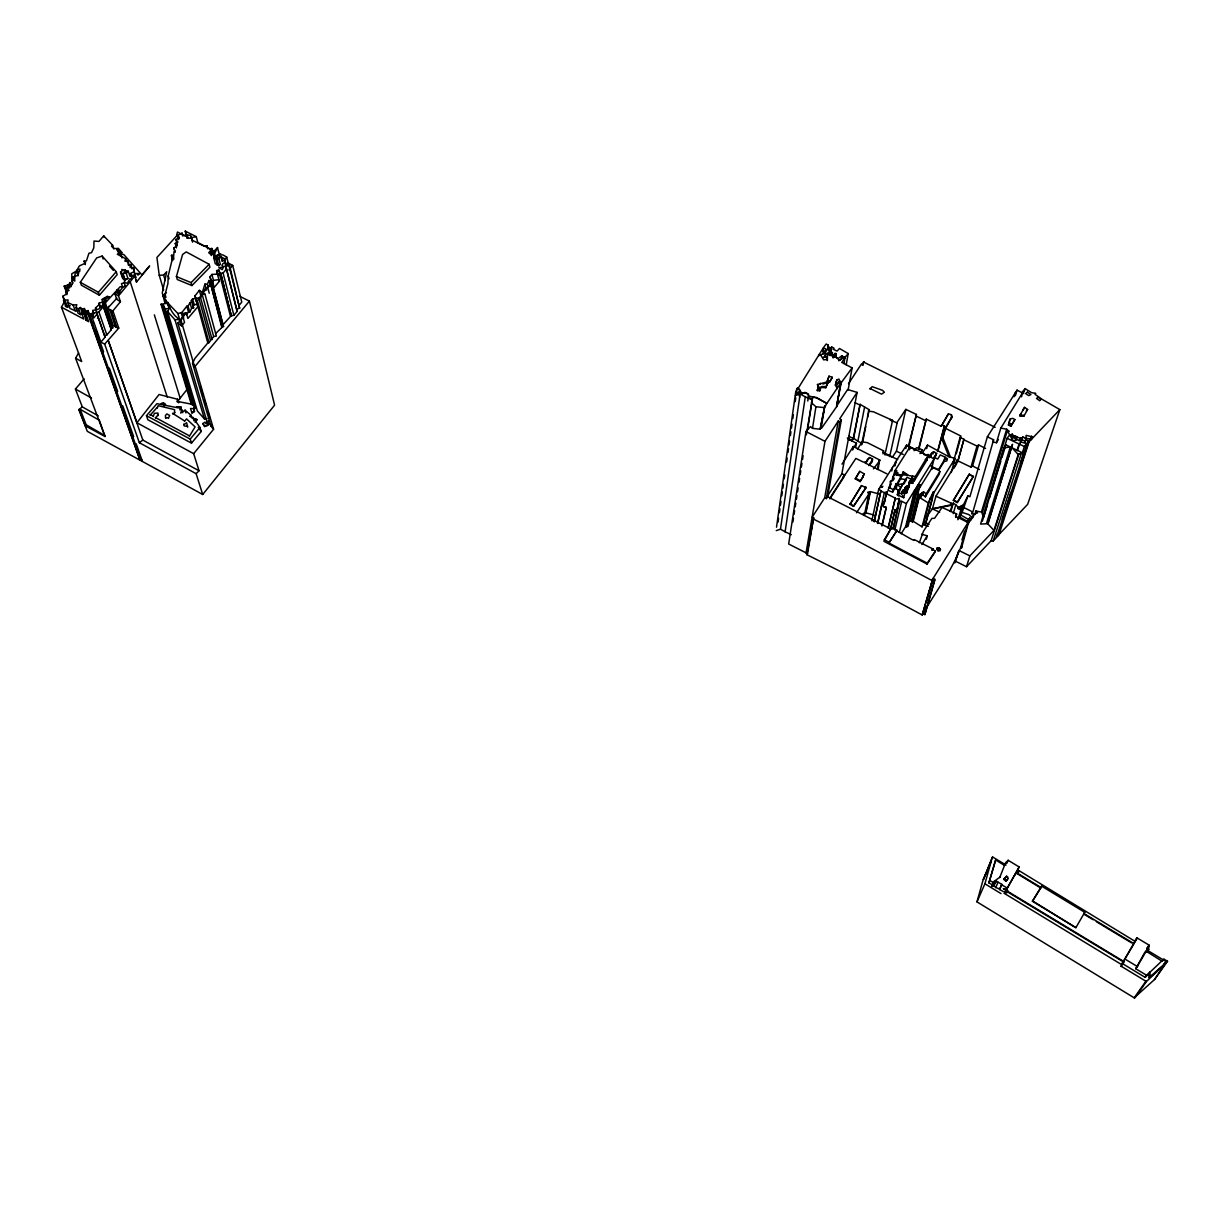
<?xml version="1.0" encoding="UTF-8"?>
<svg xmlns="http://www.w3.org/2000/svg" width="1229" height="1229" viewBox="0 0 1229 1229"><rect width="100%" height="100%" fill="white"/><g stroke="black" fill="none" stroke-linecap="round" stroke-linejoin="round"><path stroke-width="1.5" d="M908.938 484.841L909.583 481.307L908.861 487.514L906.357 488.451M158.126 415.617L157.957 413.036L154.362 413.328L153.226 416.523M908.861 487.514L908.922 485.148M1136.671 967.5L1147.548 948.88L1148.623 949.541L1147.087 951.83L1145.105 951.83L1135.734 968.729L1146.565 975.273L1150.037 972.016M239.809 296.358L249.41 301.105L274.589 405.171L202.708 494.504L196.133 473.687L139.353 442.717L104.665 344.12L118.767 328.112L112.93 310.86L120.427 301.704L116.709 299.262L114.789 293.47L116.402 292.456L119.013 293.547L119.981 291.288L117.308 289.829L104.88 303.317L104.957 304.792L103.128 305.238L111.056 328.327L112.745 327.943L103.912 301.643L99.15 303.133L99.257 304.562L95.463 307.957L96.384 311.705L95.493 312.658L88.657 314.117L88.811 315.3L86.998 311.813L85.569 313.072L88.642 321.691L86.153 320.339L84.156 312.366L87.105 312.965L84.816 311.137L88.073 310.599L90.838 321.046L140.029 460.184L87.29 431.333L78.871 409.626L82.297 406.876L98.259 415.863M86.153 320.339L84.156 312.366M172.628 260.548L171.538 255.263L172.982 256.277L168.204 275.88L167.927 283.546L165.085 294.453L165.946 297.357M86.276 317.005L84.355 308.51L82.251 309.063L80.315 307.496L78.595 308.848L76.029 307.496L76.812 304.731L73.141 305.007L67.856 302.595L68.025 299.891L64.876 300.199L67.656 307.327L65.552 306.374L62.94 296.174L66.95 293.762L65.751 291.749L69.07 290.474L64.169 286.142L67.457 285.189L68.517 288.108M1023.342 409.534L1024.571 407.352L1027.613 409.472L1026.338 411.039M1023.066 410.409L1023.373 409.149M776.252 530.621L780.476 529.177L800.14 394.017L805.087 392.374L808.559 394.079L808.39 395.876L816.425 397.889L826.871 403.404L841.358 382.004L839.422 381.313L837.041 384.508L835.828 383.325L836.918 379.792L838.992 379.085L839.745 381.835M164.01 406.323L165.408 404.295L163.549 402.851L161.107 403.619L163.764 403.527L165.623 404.956L164.071 405.355M807.776 401.023L808.452 395.492M917.157 491.83L931.966 468.019L934.224 467.696L938.449 469.632L939.862 471.567L939.14 474.348L925.406 496.823L922.887 494.78L923.624 491.877L926.159 493.889L925.406 496.823M157.373 408.074L158.142 405.678L174.549 409.641L174.518 412.099M982.386 521.127L1007.104 438.292L1009.746 434.774L1011.206 437.355L1014.924 436.049L1016.782 436.648L1016.583 438.738L1018.564 440.55L1020.946 438C1024.11 439.291 1012.926 436.572 1012.174 434.098L1010.238 435.849L1007.334 430.703L982.032 513.476L983.507 516.149M207.809 342.968L209.038 342.63L197.408 300.721L201.756 294.361L204.936 284.099L207.378 284.206L208.945 280.504L211.296 281.195L210.927 283.561L203.031 292.855L199.359 290.351L195.012 295.851L207.809 342.968L194.981 358.33L192.538 363.338L211.035 426.309L213.585 429.244L193.66 453.67L199.021 470.768L196.133 473.687M207.102 418.613L204.413 418.905L197.362 410.932L167.482 311.429C172.613 306.205 161.798 301.12 165.085 294.453M209.038 342.63L213.662 336.485L202.17 294.468L204.982 294.146L216.365 336.116L213.662 336.485M931.106 465.868L932.381 468.971L932.965 466.713L931.92 468.372L934.101 468.157L938.311 470.108L944.702 459.293L947.39 458.694L946.776 460.952L944.102 461.551L938.695 470.308M776.513 527.18L795.731 391.867L797.114 388.441L798.097 388.103L799.971 390.361L799.495 393.633M778.049 522.11L778.587 518.346M779.401 512.693L779.939 508.929M780.461 505.165L780.999 501.401M781.813 495.763L782.351 491.984M782.888 488.22L783.426 484.456M784.225 478.818L784.763 475.055M786.652 461.874L787.174 458.11M787.989 452.456L788.526 448.693M789.064 444.929L789.602 441.165M790.401 435.512L790.938 431.748M791.476 427.984L792.014 424.22M792.828 418.567L793.366 414.803M795.24 401.622L795.777 397.858M796.576 392.22L797.114 388.441M807.345 393.894L805.026 392.758L802.276 393.679L798.097 388.103M799.971 390.361L798.727 391.79L799.649 397.305M919.338 542.772L923.394 531.374L931.905 518.346L934.547 518.346L942.029 507.469L956.638 513.937L955.501 516.272L968.053 522.555L960.694 547.381L961.585 547.827L962.276 543.095M961.585 547.827L969.835 517.624L967.223 522.141M791.307 534.676L785.101 531.804L805.287 396.829L800.14 394.017M821.202 427.738L824.767 406.077L820.173 429.198L812.507 428.383L810.495 426.571L805.994 431.533L788.665 544.017L807.53 553.588L806.854 554.678L850.053 576.263L922.196 614.976L932.688 579.105L934.608 580.088L924.853 614.608L922.979 613.64M792.874 522.033L793.458 518.239M794.042 514.459L794.625 510.665M795.209 506.87L795.793 503.076M796.392 499.297L796.976 495.502M797.56 491.708L798.143 487.913M799.019 482.229L799.603 478.45M800.202 474.655L800.786 470.861M801.369 467.066L801.953 463.287M802.537 459.492L803.121 455.698M806.347 434.851L812.185 399.932L805.287 396.829M807.545 429.873L812.185 399.932M813.168 397.09L816.486 397.52L826.871 403.404M817.469 384.493L818.545 387.12L817.27 390.607L819.774 390.807L820.035 387.719L821.94 386.536L826.011 386.597L828.469 381.528L817.469 384.493L818.545 387.12M823.384 347.776L822.862 351.033L825.473 352.477L825.98 349.236L823.384 347.776L826.149 343.997L828.285 345.18L827.747 348.529M817.27 390.607L818.683 386.275M823.215 353.768L823.722 350.495L822.723 348.821L798.051 388.487M812.507 428.383L815.933 406.753L811.324 402.636M820.373 384.078L820.496 383.31M827.363 360.604L827.394 356.779L825.32 357.193L824.797 356.302L825.304 353.03L818.637 355.519L820.726 355.104L823.691 359.867L826.81 359.452L827.9 353.675L829.867 355.442L832.525 352.615L830.067 351.94L825.842 353.921L825.304 353.03M820.404 389.316L820.035 387.719M819.774 390.807L820.573 388.303M825.32 357.193L825.842 353.921M819.881 388.687L821.94 386.536M826.825 359.713L827.332 356.594M215.613 333.566L221.819 327.559L210.789 284.345L212.402 284.421L223.54 326.576L221.988 326.53L210.789 284.345M828.285 345.18L827.532 346.517L829.514 347.484L829.068 350.204L830.358 350.972L831.188 348.283L830.65 351.617M830.067 351.94L829.544 355.166L831.987 355.826M221.819 327.559L221.988 326.53M831.081 350.28L831.618 346.931L834.092 348.237L833.047 349.174L837.041 351.079L839.499 348.514L848.194 353.553L846.213 364.875M821.786 387.519L825.827 387.734L826.011 386.597M827.255 381.359L829.007 376.166L832.141 377.242L831.987 378.24L829.514 382.111L827.255 381.359L829.007 376.166M832.786 354.828L832.801 356.994L836.227 357.301L835.966 353.491L833.646 354.735L831.403 353.737M820.173 429.198L824.767 406.077M825.827 387.734L828.469 381.528M833.646 354.735L833.108 357.946L835.029 353.261M829.514 382.111L832.141 377.242M835.966 353.491L835.443 356.687L834.491 356.456M806.024 553.142L824.982 441.334L838.27 421.04L840.021 421.854L826.349 498.59L824.69 497.822L838.27 421.04M837.379 388.594L835.382 385.184L835.828 383.325M806.854 554.678L813.659 517.762L812.261 517.04L824.69 497.822M836.918 379.792L835.382 385.184M807.53 553.588L813.659 517.762M837.041 384.508L839.883 381.021M843.939 363.615L844.922 358.008L841.88 355.795L841.343 358.945L838.792 360.804M821.709 427.999L836.672 406.615L840.528 383.202M836.672 406.615L840.682 383.571M836.534 406.215L841.358 382.004M826.349 498.59L827.593 496.7L841.343 419.872L839.684 418.889L857.089 392.389L847.626 389.501L837.348 405.032M848.164 389.808L852.112 367.901L841.742 362.386L844.922 358.008M166.007 300.106L165.377 303.578L160.999 304.27L191.278 404.095L193.445 405.002L163.303 305.222L160.999 304.27M826.41 497.745L841.85 473.841L857.089 392.389M862.958 365.366L863.649 361.679L862.297 365.105L861.59 363.784L848.502 383.678M829.898 498.836L843.324 477.973L844.6 474.747L841.85 473.841M119.059 252.959L117.631 248.519L116.909 248.965L120.15 252.068L117.293 254.249L125.681 258.704L124.866 261.162L127.939 261.147L128.277 265.034L130.673 264.542L130.105 267.523L133.546 267.615L135.574 277.831M843.324 477.973L843.263 476.76M843.063 477.82L844.6 474.747M848.793 439.199L851.927 440.735L853.279 438.461L860.116 404.326L869.118 409.656L867.628 417.184M851.927 440.735L853.617 438.307L860.116 404.326M852.619 450.029L853.295 446.496L880.148 460.23L873.435 468.863M67.457 285.189L67.073 287.217L71.236 286.587L69.915 282.547L68.501 285.082L69.561 288.001M79.163 409.81L85.415 425.925L105.018 436.51L99.334 420.241L80.177 409.318L78.871 409.626M855.768 446.849L856.459 443.223L848.179 439.137M861.514 444.929L862.405 443.561L857.873 441.272L864.555 407.275M869.917 388.994L872.175 386.659L882.576 390.361L884.358 392.235L881.546 394.156L870.009 388.502M178.036 239.01L177.406 235.046L178.604 238.672M857.489 449.184L862.128 441.872L869.118 409.656M850.022 504.32L861.514 485.593L866.061 487.652L853.51 506.348L850.022 504.32L861.514 485.593M863.019 476.975L860.1 481.584L855.292 478.849L859.762 471.337L864.279 473.933L862.835 476.96M862.773 441.672L865.754 426.601M859.762 471.337L855.292 478.849M853.51 506.348L866.153 487.237M860.1 481.584L863.204 476.084M173.535 258.182L173.98 251.668L174.994 251.53L173.873 247.859L177.406 245.554L175.225 243.403L177.959 242.021L175.916 239.578L179.204 237.182L177.206 236.014M869.625 464.47C877.107 459.308 867.751 453.931 866.307 462.427M870.424 491.661L867.689 492.23L868.78 494.181L864.294 515.366L863.234 513.43L865.923 512.862L870.424 491.661L878.812 493.874M865.385 513.737L869.871 492.537M885.187 454.377L892.116 457.019M889.688 456.573L897.354 421.9L905.85 409.395L916.419 414.45L909.214 445.251M879.273 460.122L877.306 469.37L878.167 469.478L879.534 459.723M882.975 453.87L883.62 450.843L867.29 442.64L862.128 441.872M868.227 411.054L873.512 411.823L892.577 420.41L884.88 454.868M871.822 520.773L878.704 489.296L880.502 486.454L880.625 487.59L882.806 486.254L882.361 487.007L880.655 486.162L895.772 462.242L894.528 465.745M874.172 521.403L880.963 490.617L878.704 489.296M874.234 521.864L880.963 490.617M193.66 453.67L136.911 422.745L159.079 394.509L177.575 399.256L177.099 401.391L191.278 404.095M877.475 523.462L884.342 492.691L886.816 491.769L886.17 495.441M877.798 523.4L881.854 504.889L884.388 502.538L886.816 491.769M881.854 504.889L883.144 505.841L886.969 491.846M885.356 499.02L883.144 505.841M891.701 470.984L892.5 467.419M892.3 457.311L896.433 451.181L905.85 409.395M892.607 492.153L901.011 476.268L895.88 474.317L893.053 476.284L894.205 478.649L892.838 480.708L890.472 481.276L890.795 483.949L887.937 490.371L892.607 492.153L896.171 483.673L897.093 484.794L895.557 484.687M890.472 481.276L890.057 487.206L890.795 483.949M894.973 465.806L895.772 462.242M881.838 525.751L886.293 507.347L882.115 525.689M892.193 480.032L893.053 476.284M911.242 480.954L914.253 480.862L926.927 460.184L928.064 455.682L924.254 454.761L923.64 453.501L910.044 446.757L894.758 470.984L893.79 475.254L896.832 470.461M183.567 316.729L182.46 311.751L186.839 306.205L188.083 306.298L189.957 302.58L191.985 302.073L191.34 300.49L192.6 298.908L200.573 297.648L202.17 294.468M896.832 474.548L897.616 472.627L894.758 470.984M896.97 475.454L897.616 472.627M895.849 485.071L896.171 483.673M927.05 564.065L927.28 563.22L888.936 543.018L897.001 530.329L891.532 527.564L884.358 539.731L883.989 541.344L927.05 564.065L935.115 551.913L935.392 550.945L932.104 549.348L933.257 549.102L931.843 550.315M901.902 485.762L902.316 483.996L897.155 484.533L896.187 488.681L899.413 491.339L897.324 494.78L903.714 497.73L904.682 493.628L903.761 490.263L902.716 490.34L901.717 494.027L898.015 492.184L907.033 477.221L911.303 479.356L909.921 481.476M1005.829 890.195L1003.31 888.69L1006.505 888.982L1004.339 893.406L1121.616 964.611L1123.214 961.785L1007.319 891.778L1007.672 890.764L1006.274 889.934L1019.179 866.983L1008.164 860.285L1005.583 862.697L999.715 877.583M905.819 448.57L906.664 444.975L910.643 448.616M888.075 528.086L895.311 498.144L885.94 493.428M888.582 527.011L895.311 498.144M901.011 476.268L901.61 474.563L907.478 475.393L902.562 472.95L903.269 471.782L908.907 475.562L912.686 476.115L910.797 483.135L909.337 483.903M896.893 485.04L900.611 478.818L901.61 474.563M916.419 414.45L908.369 446.48L916.342 450.398M897.324 494.78L898.507 490.079L898.353 492.368M902.27 476.069L903.269 471.782M890.364 529.453L895.019 509.666L896.402 510.788M899.413 491.339L902.316 483.996M890.948 528.393L895.019 509.666M898.43 495.917L899.275 492.291M909.337 449.768L910.044 446.757M884.88 539.823L891.532 527.564M896.463 512.8L899.305 498.513L894.804 499.235M888.936 543.018L897.001 530.329M896.847 511.156L899.305 498.513M892.822 529.146L899.567 499.696M893.56 528.424L899.659 500.311M901.717 494.027L902.716 490.34M902.639 492.599L903.054 490.878M902.301 492.061L903.761 490.263M894.804 530.114L901.687 501.309L906.357 503.613L899.367 532.387M903.791 492.337L905.619 486.93L907.847 488.589L906.848 492.737L903.791 492.337L902.992 493.551M903.346 491.984L905.619 486.93M907.847 488.589L906.772 492.829L905.389 492.383L906.941 486.039L909.445 485.102M908.707 485.516L909.583 481.307M910.197 482.598L911.749 477.528L913.854 478.972L912.763 483.335L910.797 483.135M918.37 449.384L926.236 419.135L941.184 426.309L948.404 413.85L951.43 414.726L951.937 416.877L945.639 428.414L942.182 439.813L949.034 456.865M911.303 479.356L911.749 477.528M918.923 449.292L926.236 419.135M914.253 480.862L915.313 476.591L928.064 455.682M921.028 453.163L921.98 449.768L918.017 447.832L916.435 447.802L914.053 450.674M901.21 533.739L905.696 526.458L914.653 490.217L917.034 490.187L918.14 485.486M905.696 526.458L906.295 527.011L915.636 488.604L917.894 484.963L920.152 484.794L911.058 521.127L908.876 521.296L917.894 484.963M926.681 448.631L927.542 445.098L948.404 456.497L955.071 458.463L951.261 472.458M911.058 521.127L912.394 521.879L919.154 494.98L923.624 491.877M912.394 521.879L919.86 494.288M913.147 521.634L919.922 494.734M913.086 521.188L922.057 526.872L928.294 502.968L919.584 497.499L920.321 494.596M931.367 453.378L931.044 456.727L931.367 453.378L933.579 451.704L936.621 453.486L934.27 458.263M919.584 497.499L920.798 497.1L921.535 494.181M920.798 497.1L922.103 492.476M921.366 495.379L922.779 492.737M933.011 453.947L933.579 451.704M941.184 426.309L948.404 413.85M1008.441 425.065L1010.069 419.089L1012.804 418.336L1014.862 419.581L1010.883 426.217L1008.441 425.065L1010.069 419.089M931.597 468.633L934.086 458.863L921.289 452.549M937.497 451.596L944.425 426.002L941.552 424.865M938.234 450.075L944.425 426.002M942.182 439.813L945.193 428.153L951.937 416.877M951.43 414.726L951.476 418.643M922.057 526.872L923.962 522.217L925.929 522.771L934.009 492.46L955.071 458.463M923.993 522.264L930.245 498.283L933.272 491.984L934.009 492.46M931.336 499.389L933.272 491.984M925.79 522.955L932.104 499.204L930.245 498.283M944.394 459.369L944.978 457.111L940.277 454.884L937.712 459.047L933.963 457.28L936.621 453.486M944.102 461.551L944.702 459.293M952.936 463.656L960.064 437.401L963.951 439.291L958.144 460.399L935.96 496.193L951.569 503.337L950.785 505.426L932.381 508.883L939.632 512.216M932.258 509.344L935.96 496.193M926.297 539.224L927.204 535.813L921.581 534.2M991.496 860.899L983.461 879.38L992.571 856.936L1006.013 865.047M983.461 879.38L992.571 856.936M956.27 453.747L960.586 437.877M953.013 463.625L956.07 462.488L956.684 460.26L958.144 460.399M963.951 439.291L957.468 462.473L956.07 462.488M936.867 549.286L937.281 547.781L939.002 547.888L940.477 549.363L940.062 550.838L937.973 550.792L936.867 549.286L939.002 547.888M1147.087 951.83L1161.866 961.078L1163.878 959.188L1167.55 961.186L1154.492 979.574L1134.183 997.825L976.978 901.886L983.277 879.257M976.978 901.886L984.921 883.789L991.311 860.776M996.611 881.147L993.14 885.264L988.899 882.868L995.628 860.008L1004.416 865.339M176.423 276.586L182.583 254.48L186.224 251.914L209.13 264.281L209.898 267.215L191.924 285.558L177.268 279.521L176.423 276.586L191.109 282.624L191.924 285.558M937.973 550.792L938.495 548.917L937.281 547.781M950.785 505.426L951.569 503.337M950.048 511.264L953.243 503.091L955.793 504.842L953.212 513.645M953.351 500.449L969.343 474.133L973.353 476.606L957.176 502.63L953.351 500.449L969.343 474.133M988.899 882.868L995.628 860.008M950.847 511.663L953.243 503.091M922.196 614.976L932.688 579.105M925.437 605.682L923.394 612.948C936.052 591.118 951.784 570.824 960.694 547.381M926.466 602.041L933.103 578.398L968.053 522.555M933.103 578.398L935.069 579.335L924.853 614.608M957.237 502.538L973.476 476.176M955.64 517.409L956.638 513.937M958.128 508.622L961.155 506.24L960.725 509.774L958.128 508.622L958.451 507.485L963.444 504.781L967.945 495.825L969.881 496.777L987.379 436.802L1017.044 390.146L1023.803 393.603M956.684 460.26L970.971 467.128L977.009 446.066L978.622 444.929L985.535 448.416M970.971 467.128L972.569 466.006L978.622 444.929M957.867 519.744L961.877 506.563M958.436 518.5L957.79 517.962L959.634 516.948L961.769 512.309L968.851 514.598L972.277 517.655L970.511 520.574L960.264 514.736M960.632 514.536L963.444 504.781M961.954 512.862L967.945 495.825M954.703 562.667L958.943 550.484L969.85 555.877L993.969 530.436L1018.226 454.515L1022.344 452.794L1024.371 446.526L1028.811 441.103L1026.461 439.859L1026.123 438.046L1024.694 443.131L1020.592 441.81L1019.64 444.806L1022.113 438.415M954.902 562.728L958.943 550.484M961.954 539.961L964.581 531.051M972.277 514.075L993.6 439.813L987.379 436.802M1025.324 440.474L1025.478 442.916M187.699 427.124L186.624 422.73L183.92 424.727M973.03 517.563L974.075 514.029L977.562 512.908L975.503 511.71L975.934 511.018L981.433 512.047L1006.674 429.213L1000.821 428.091L996.427 442.747L992.955 441.856L993.6 439.813M974.874 514.552L975.934 511.018M1014.063 396.721L1015.169 393.111M1014.509 396.015L1015.615 392.404M1015.4 395.584L1017.044 390.146M955.732 561.33L966.532 566.723L969.85 555.877M1010.515 425.68L1011.129 423.713L1009.055 423.022M986.564 523.201L1010.33 446.972L1005.875 444.821L1004.001 447.848L980.588 524.076L987.686 523.723L993.969 530.436M1010.883 426.217L1014.862 419.581M983.492 517.501L987.409 504.781M989.652 497.515L1000.836 461.167M1001.958 457.541L1005.875 444.821M1021.576 396.844L1022.605 391.559L1025.109 388.625L1031.638 392.712L1035.709 393.265L1035.125 394.386L1041.455 398.933L1059.859 409.61L1027.659 504.351L996.412 537.227L997.564 533.632M1024.08 391.928L1025.109 388.625M1011.283 436.971L1012.174 434.098M971.601 513.676L972.216 511.725L964.458 507.838M1027.613 409.472L1023.911 416.109L1020.224 416.247L1020.853 413.958M1020.224 416.247L1020.362 414.296M987.686 523.723L1012.527 444.268L987.916 524.153M1024.571 407.352L1020.085 415.156M1015.83 439.675L1016.782 436.648M1023.911 416.109L1024.203 415.202L1020.485 415.371M1019.978 441.042L1020.946 438M1022.344 452.794L1017.105 450.244L1019.087 444.007L1007.104 438.292M1017.397 450.674L1019.502 444.191L1024.371 446.526M1003.432 891.639L999.546 889.504L1001.835 884.373L998.086 882.207L995.705 887.522L993.969 885.74L991.665 886.555L993.739 881.7L1000.145 876.922M999.546 889.504L1001.835 884.373M831.188 348.283L831.618 346.931M1021.145 441.457L1022.851 436.986L1026.031 438.323L1026.092 435.373L1032.544 436.863L1028.366 441.211L1027.459 443.976L1029.733 439.798L998.977 534.753L997.733 536.044L1028.811 441.103M966.532 566.723L991.127 540.729L1018.964 453.731M813.214 396.706L812.553 398.78L808.283 397.643M991.127 540.729L993.186 541.006L1021.176 454.008M1026.353 438.123L1025.14 441.119L1021.944 439.813M1002.219 519.252L1010.929 492.291M1020.239 463.533L1024.31 450.951M993.186 541.006L996.458 537.534L1026.922 443.838M1025.186 438.2L1030.578 438.999L1031.53 436.08M890.242 420.18L897.139 422.914M825.289 406.323L826.933 403.035M207.747 425.434L208.1 423.36L204.844 422.377L202.877 423.529L204.628 426.647L207.747 425.434L208.1 423.36M1030.578 438.999L1031.638 439.644M995.705 887.522L999.699 889.028M998.086 882.207L996.074 881.055L993.769 881.854L991.665 886.555M1007.642 876.707L1007.995 878.535L1005.983 881.301L1003.678 879.319L1006.674 876.2L1007.258 877.567M190.987 415.218L189.665 416.324L193.014 417.522L199.943 427.462L201.172 431.517L191.494 443.131L147.833 419.75L146.466 415.679L156.959 403.665L178.389 407.92L179.603 406.707L181.877 410.04L180.648 413.067L185.072 410.179L190.987 415.218L191.816 417.921M1003.678 879.319L1006.674 876.2M180.018 410.102L181.231 407.214L176.454 407.245L181.231 407.214M219.991 272.823L217.825 275.419L216.627 270.626L218.685 269.781L219.991 272.823L231.375 316.299L220.744 273.33L223.094 273.038L226.413 269.013L225.906 266.401L229.546 265.218L225.107 262.683L224.277 258.582L221.112 256.892L222.234 261.331M928.294 502.968L930.092 498.682L931.981 499.404M231.375 316.299L220.744 273.33M883.62 450.843L883.006 452.287L897.646 459.585M921.98 449.768L920.014 453.639M125.235 269.812L124.313 271.855L125.926 272.3L127.862 278.353L125.266 280.104L124.16 282.516L127.401 283.238L129.828 278.875L131.15 279.198L131.949 276.31L129.875 276.172L128.292 271.21L121.794 269.443L122.593 270.411L120.55 272.008L122.577 278.246L124.544 279.843L127.862 278.353M993.969 885.74L996.074 881.055M125.619 271.025L124.697 273.068L126.295 273.452L128.292 271.21M1006.735 863.465L1008.164 860.285M1005.983 881.301L1007.995 878.535M1004.339 893.406L1019.179 866.983M1006.628 892.991L1007.672 890.764M1015.215 874.756L1016.275 872.498L1040.994 887.492L1032.421 901.256L1075.882 927.68L1084.731 912.302L1041.654 886.186L1032.421 901.256M1147.118 948.081L1149.1 945.132L1137.009 937.896L1134.705 941.137L1019.194 870.762L1018.365 872.498L1016.982 871.668M211.035 426.309L211.665 424.988L209.222 424.266L207.04 421.87L177.775 322.889L179.357 321.983L179.326 319.325L174.979 319.77L167.482 311.429M1022.052 438.645L1022.851 436.986M194.796 367.379L181.078 320.508L182.906 316.79L184.55 322.428L181.662 325.854L177.775 322.889M890.457 419.396L892.577 420.41M186.316 314.762L188.498 311.997L189.742 312.089L191.601 308.371L189.957 302.58M1040.994 887.492L1041.654 886.186M215.736 257.906L214.583 253.466L217.579 247.551L214.107 251.085L210.174 251.1L208.715 252.728L210.896 254.511L212.725 252.559L211.849 248.442L209.698 248.903L207.378 247.766L206.948 245.815L204.506 246.307L192.246 240.223L190.464 235.369L186.178 234.77L185.318 231.175L196.241 236.629L197.838 242.589L214.092 250.993M105.018 436.51L75.584 358.238L78.564 352.969M863.649 361.679L864.187 361.833M913.854 478.972L911.442 478.419M912.763 483.335L910.72 481.783M63.662 299.123L64.722 301.32L61.45 307.189L83.802 319.079L81.728 313.303L82.696 311.475L84.202 311.229M1149.1 945.132L1148.623 949.541M1007.55 891.286L1123.506 961.339L1137.009 937.896M1123.506 961.339L1136.979 938.572M78.134 275.772L76.459 271.01L75.169 273.33L74.6 280.289L72.019 280.181L72.234 284.667L68.501 285.082M65.552 306.374L66.427 304.823M226.873 265.28L228.179 262.945L226.689 257.03L222.787 254.879L220.713 255.017L220.805 253.804L214.199 256.4L212.725 252.559L214.583 253.466M225.798 265.049L224.723 260.548L226.689 257.03M113.79 248.826L112.622 245.216L103.697 235.83L98.981 241.422L94.019 241.053L93.803 247.889L91.484 252.744L88.949 253.22L86.414 260.932L84.079 261.101L85.569 263.067L79.378 265.91L76.966 270.103L79.931 268.982L79.685 271.548L77.089 272.823L78.518 273.652L77.412 275.588L73.202 276.771L71.943 278.998L71.743 273.806L76.459 271.01M1138.192 965.257L1137.255 966.486L1124.996 959.066M1075.882 927.68L1032.59 900.934M1084.731 912.302L1084.009 913.577L1133.368 943.319M1123.721 961.385L1121.616 964.611M1162.158 960.679L1149.76 972.416L1148.593 974.09L1149.161 977.762L1164.247 964.826L1146.411 981.525L1120.71 965.963M1005.03 892.162L1005.798 890.841L1007.319 891.778M863.019 476.069L864.279 473.933M903.714 484.211L906.464 479.648L900.611 478.818M921.919 544.524L927.204 535.813M974.075 514.029L968.099 523.861M926.159 493.889L939.862 471.567M932.381 508.883L925.99 517.609M996.427 442.747L998.44 439.475M1000.821 428.091L1023.112 391.882M825.98 349.236L826.349 350.542L823.952 352.846L822.923 351.494L823.722 350.495M868.719 465.607L872.728 459.124M934.086 458.863L918.539 483.919L920.152 484.794M906.357 503.613L914.653 490.217M953.919 468.172L956.577 463.901M852.788 449.046L856.459 443.223M85.415 425.925L86.153 424.758L80.177 409.318M906.664 444.975L895.342 462.196M842.003 464.132L853.295 446.496M830.082 497.837L843.524 476.913M168.434 418.382L169.679 415.463L166.821 413.927L165.393 415.602L165.715 418.398M1123.214 961.785L1122.138 963.413L1145.121 977.347L1148.593 974.09M1121.14 966.516L1124.289 961.692M118.767 328.112L113.375 325.777L107.461 308.464L116.878 298.201M905.205 488.681L906.941 486.039M116.263 327.59L110.733 309.816L107.461 308.464M844.4 475.823L855.876 458.402L863.372 462.104L866.122 461.827L865.354 463.072L886.846 473.81M856.49 512.785L868.78 494.181M927.28 563.22L935.392 550.945M923.087 451.826L927.542 445.098M840.021 421.854L841.343 419.872M80.331 282.301L96.661 257.906L102.145 256.078L116.217 271.717L117.185 274.666L99.38 295.237L81.36 285.189L80.331 282.301L98.381 292.302L99.38 295.237M1148.7 945.869L1146.949 948.465L1148.516 949.418L1147.44 949.694M189.343 436.372L195.088 426.893L186.547 418.905L184.519 421.439M955.793 504.842L958.451 507.485M1146.012 951.169L1147.548 948.88M1135.734 968.729L1138.039 965.103M1145.121 977.347L1146.565 975.273M1134.183 997.825L1145.92 981.218M912.686 476.115L915.313 476.591M936.037 455.729L936.099 454.761M1134.889 997.933L1146.411 981.525M1149.161 977.762L1167.55 961.186M195.134 422.469L197.132 419.627L193.537 418.536L197.132 419.627M1162.711 960.848L1163.878 959.188M1163.602 964.473L1164.754 962.829M167.559 302.611L177.882 313.533L179.572 319.31C170.969 314.163 169.894 305.791 164.947 299.123M852.112 367.901L840.805 383.248M1147.702 950.493L1166.505 961.815L1154.492 979.574M124.544 279.843L122.562 273.729L125.926 272.3M931.613 454.484L930.706 455.744L927.91 454.407L929.278 457.772M865.354 463.364L869.671 457.403M848.194 353.553L846.535 355.811L839.499 360.22L836.227 357.24M191.601 308.371L193.629 307.864L192.984 306.298L194.228 304.715L197.27 304.239L197.915 306.62L187.899 318.449L186.24 312.688L184.826 312.811L182.875 316.683L186.24 312.688M217.779 265.095L215.29 263.697L213.754 257.752L215.229 255.77L218.793 258.305L220.344 264.373L218.777 265.694L217.441 265.203L216.258 259.15L217.441 265.203M177.299 401.868L187.054 389.393M960.064 437.401L961.063 436.126L945.639 428.414M212.079 284.145L210.005 276.817L211.895 274.436L220.483 273.959M211.572 282.716L213.447 280.35L218.9 279.674L219.346 281.333L214.138 287.478L212.94 287.14M225.906 266.401L236.613 308.894L239.64 308.279L229.546 265.218M231.62 315.684L233.894 315.346L237.105 311.398L236.613 308.894M133.546 267.615L134.053 271.655L130.274 273.591L133.239 276.402L134.376 274.282L136.48 282.071L149.615 265.971L141.934 274.866L123.714 254.449L119.536 254.434L122.255 252.805L118.353 248.35L116.924 249.625M120.427 301.704L118.506 295.912L134.637 276.248M231.16 315.745L222.971 324.748L223.54 326.576M177.882 313.533L182.307 312.396M1019.194 870.762L1016.905 873.527L1040.748 887.983M239.332 305.069L241.775 302.119L232.696 265.418L228.179 262.945M213.585 429.244L195.165 366.242L249.41 301.105M103.128 305.238L103.313 306.682L98.888 311.936L96.569 312.427L105.079 337.145L100.901 342.154L104.665 344.12M104.619 335.456L106.892 334.949L111.24 329.756L111.056 328.327M191.494 443.131L190.234 439.076L199.943 427.462M100.901 342.154L91.791 316.421L92.836 315.177L90.823 313.81L89.579 315.208L141.304 460.86L202.708 494.504M96.569 312.427L97.045 314.163L93.819 317.973L92.836 315.177M181.662 325.854L180.002 320.216L182.906 316.79M228.917 269.919L232.696 265.418M210.005 276.817L211.373 281.241L212.586 281.579L212.402 284.421M82.297 406.876L75.43 389.04L84.125 378.885M141.304 460.86L141.965 460.092L136.204 443.853M98.381 292.302L116.217 271.717M97.506 318.403L98.381 317.435M117.492 289.645L120.242 286.664L122.685 287.279L120.35 290.505L117.492 289.645L118.936 293.992M104.895 302.257L106.723 300.552L103.912 298.355L102.237 299.4L103.021 304.562L98.888 309.017L92.697 310.491L93.588 314.716M108.69 306.344L106.877 308.049M185.533 236.183L177.437 232.035L176.469 236.091L156.913 257.491L159.248 275.296L163.611 275.019L166.729 271.717L162.274 292.855L165.024 303.409M1059.859 409.61L1029.226 441.626L1028.366 441.211M922.042 495.64L922.887 494.78M191.109 282.624L209.13 264.281M162.843 296.143L166.422 292.594M150.153 415.218L157.158 407.429M112.622 245.216L111.547 246.261L113.867 248.519L117.631 248.519M829.514 347.484L827.501 349.451L828.484 350.741L830.881 351.064L830.835 348.084M155.515 418.137L157.911 414.956M218.777 265.694L217.241 259.734L218.793 258.305M76.029 307.496L78.134 313.287L80.699 314.639L82.389 313.287L80.315 307.496M139.353 442.717L142.825 440.074L199.021 470.768M991.649 886.386L993.14 885.264M944.978 457.111L947.39 458.694M824.797 356.302L822.785 357.685M841.88 355.795L838.055 358.545L836.227 357.301M210.62 285.405L204.69 289.368L203.015 292.809L204.982 294.146M173.32 254.818L171.353 256.124L172.06 255.663L172.905 258.597M857.873 441.272L853.617 438.307M172.736 413.927L175.117 412.452M177.744 235.461L182.046 233.111L182.875 236.106M207.04 421.87L208.5 421.009M193.813 408.013L194.32 411.054L191.878 412.898L194.52 411.715L194.028 408.719L190.541 408.474L191.878 412.898M202.877 423.529L204.444 426.033L207.547 424.804M906.295 527.011L908.016 526.411L917.034 490.187L915.636 488.604M799.864 394.11L795.455 395.569L797.79 392.85L795.731 391.867M123.791 279.69L120.55 272.008M822.831 384.032L828.3 382.496M196.133 301.044L197.408 300.721M901.687 501.309L899.905 501.693M196.241 236.629L188.529 238.349L186.823 237.489L186.347 235.369L182.522 235.338L182.046 233.111M932.642 508.745L951.185 504.75M224.692 260.625L222.372 260.978L221.112 256.892M1004.001 447.848L1010.33 446.972M163.303 305.222L165.239 308.94L169.295 308.418M70.161 305.714L67.027 306.036L67.656 307.327M894.589 488.85L896.187 488.681L895.204 487.852M67.856 302.595L69.992 308.418L75.261 310.814L78.902 310.538M165.5 417.752L168.219 417.722M153.01 415.878L149.938 414.572M832.033 354.705L832.801 354.72M817.423 389.624L819.943 389.747M815.933 406.753L823.737 407.536M896.986 473.918L901.256 475.162M874.172 515.059L865.923 512.862M112.93 310.86L110.395 310.322M886.293 507.347L883.789 506.962L886.001 507.454M904.774 488.19L907.77 488.681M183.72 424.113L184.304 425.925L187.484 426.448M938.495 548.917L940.477 549.363M888.644 487.237L893.206 489.572M180.002 320.216L181.078 320.508M208.285 424.005L204.844 422.377M215.92 259.258L217.241 259.734M827.424 380.345L829.683 381.113M1001.681 884.849L1007.15 887.968M1007.334 430.703L1009.178 431.425L1006.674 429.213M943.688 427.523L945.193 428.153M63.401 300.552L65.506 301.504L64.876 300.199M963.72 439.721L977.009 446.066M951.169 504.013L951.968 504.397M1017.105 450.244L1012.128 447.863L1018.226 454.515M855.138 402.743L859.67 404.925M896.433 451.181L903.254 454.484M969.22 474.594L971.97 475.93M925.299 459.4L926.927 460.184M881.024 491.078L884.342 492.691M995.183 427.308L864.095 362.309M915.559 415.755L925.345 420.533M848.855 436.31L853.279 438.461M847.319 438L852.004 440.32M812.953 518.868L857.489 540.914L931.874 580.457M896.863 530.928L911.058 539.055L913.823 540.376L914.33 539.639L933.257 549.102M891.148 529.161L827.593 496.7M780.476 529.177L785.101 531.804M969.128 522.463L967.392 521.572M902.117 492.322L904.682 493.628M923.179 524.23L926.512 525.935M972.569 466.006L979.375 469.463M923.302 523.738L928.31 526.289M805.994 431.533L824.982 441.334M925.929 522.771L929.078 524.399M864.34 486.745L866.061 487.652M85.569 313.072L88.15 314.44L140.029 460.184M884.358 539.731L889.12 542.25M146.466 415.679L190.234 439.076M81.728 313.303L84.079 314.563M155.3 417.476L189.143 435.696M75.584 358.238L81.698 361.541L61.45 307.189M89.579 315.208L91.791 316.421M917.786 494.227L919.154 494.98M75.43 389.04L91.576 398.058M213.754 257.752L216.258 259.15M855.445 478.02L860.269 480.739M989.913 880.563L994.169 882.96M959.634 516.948L968.391 521.926M86.153 424.758L105.156 435.773M850.115 503.844L853.602 505.902M953.474 499.973L957.36 502.077M1096.299 921.642L1131.479 942.827M1083.732 914.053L1093.134 919.722M984.921 883.789L1001.036 893.606M172.521 413.282L184.304 420.779M114.789 293.47L118.506 295.912M90.838 321.046L93.343 322.935M1004.016 878.581L1006.397 880.41M139.691 458.325L141.965 460.092M897.155 484.533L900.381 487.206M192.538 363.338L195.165 366.242M109.519 266.125L113.36 270.395M193.752 406.814L195.257 408.55L165.239 308.94M836.012 382.28L837.195 383.678M198.253 427.308L201.172 431.517M831.388 353.86L832.018 354.812M835.597 383.955L837.64 387.135M902.455 495.579L903.714 497.73M904.636 491.078L905.389 492.383M895.081 510.772L895.895 512.508M943.104 438.215L950.647 457.357M62.94 296.174L64.553 300.552M64.169 286.142L66.765 293.27M65.751 291.749L66.827 294.668M73.141 305.007L75.261 310.814M65.183 287.294L67.134 292.64M69.915 282.547L70.975 285.481M78.595 308.848L80.699 314.639M72.019 280.181L73.079 283.116M82.251 309.063L83.28 311.951M73.202 276.771L74.769 281.18M84.355 308.51L85.385 311.398M95.908 330.155L103.574 351.817M109.335 368.055L117.661 391.513M122.777 405.954L133.654 436.633M88.073 310.599L90.7 319.863M77.519 270.395L78.548 273.345M76.966 270.103L78.011 273.053M172.644 258.413L171.538 255.263L172.813 259.688M92.697 310.491L93.711 313.364M136.911 422.745L108.398 340.894L142.825 440.074M95.463 307.957L96.461 310.829M97.045 314.163L105.079 337.145M98.888 311.936L106.892 334.949M99.15 303.133L100.64 307.45M99.257 304.562L100.256 307.434M84.079 261.101L85.308 264.65M102.606 301.919L104.603 307.711M103.021 304.562L104.511 308.878M103.313 306.682L111.24 329.756M103.912 298.355L104.895 301.259M105.356 302.872L106.339 305.775M104.957 304.792L112.745 327.943M102.237 299.4L103.236 302.303M111.317 311.551L116.002 325.378M109.903 310L115.772 327.283M102.145 256.078L103.128 259.012M117.308 289.829L118.752 294.192M103.697 235.83L104.204 237.366M122.946 273.207L124.928 279.321M116.909 248.965L117.861 251.914M130.182 281.656L167.282 397.182M120.15 252.068L122.04 257.967M125.681 258.704L126.618 261.639M130.274 273.591L131.196 276.51M130.673 264.542L132.071 268.936M127.939 261.147L129.337 265.556M134.053 271.655L135.897 277.493M181.877 410.04L182.722 412.744M177.575 399.256L178.697 402.851M179.603 406.707L180.463 409.411M154.347 314.885L180.294 398.549M185.072 410.179L185.902 412.883M193.014 417.522L194.044 420.932M162.136 305.453L192.338 405.232M159.248 275.296L163.626 289.967M174.979 319.77L204.413 418.905M167.82 302.257L169.771 308.356M163.611 275.019L165.239 280.519M168.204 275.88L169.064 278.814M200.604 387.181L203.231 396.184M204.291 399.778L205.873 405.186M207.978 412.376L209.56 417.783M181.984 312.381L183.659 318.157M181.324 313.18L182.583 317.512M186.839 306.205L188.498 311.997M188.083 306.298L189.742 312.089M172.982 256.277L173.842 259.242M173.873 247.859L175.132 252.314M175.916 239.578L177.176 244.049M192.6 298.908L194.228 304.715M175.225 243.403L176.469 247.874M191.34 300.49L193.629 307.864M177.821 236.536L178.651 239.517M178.128 235.476L178.958 238.457M195.012 295.851L197.915 306.62M198.775 297.925L210.359 339.895M199.359 290.351L200.957 296.174M200.573 297.648L212.11 339.588M187.346 235.384L188.16 238.365M185.518 231.067L187.146 237.013M185.318 231.175L187.161 238.365M191.355 237.719L192.554 242.174M190.464 235.369L191.263 238.334M207.686 287.356L209.253 293.224M204.936 284.099L206.518 289.998M207.378 284.206L208.162 287.14M211.373 281.241L222.971 324.748M208.945 280.504L210.512 286.403M211.895 274.436L213.447 280.35M212.586 281.579L214.138 287.478M206.948 245.815L207.732 248.811M216.627 270.626L219.346 281.333M211.035 251.561L211.803 254.526M210.174 251.1L211.327 255.555M218.685 269.781L220.206 275.649M219.423 273.499L230.345 315.868M211.849 248.442L213.877 256.999M217.441 247.521L219.423 254.772M223.094 273.038L233.894 315.346M226.413 269.013L237.105 311.398M225.69 267.999L226.443 270.933M224.277 258.582L225.03 261.531M229.024 265.848L239.64 308.279M87.797 312.458L88.15 314.44M1149.76 972.416L1150.329 976.118M136.219 280.12L136.48 282.071M88.657 314.117L88.811 315.3M873.189 519.836L873.297 520.958M217.579 255.233L217.195 258.121L218.946 259.104L220.252 256.446L217.579 255.233M223.355 267.154L222.295 269.643L218.793 267.707L223.355 267.154M223.57 266.708L225.798 265.971L225.122 262.745L223.063 263.421L221.911 265.495L223.57 266.708M139.461 273.575L138.063 275.112L136.465 273.483L139.461 273.575M1040.994 399.41L1039.673 400.746L1036.523 398.396L1038.351 397.197L1040.994 399.41M1027.398 392.174L1025.631 393.603L1028.704 395.63L1030.916 394.54L1027.398 392.174M109.197 296.911L106.477 298.601L104.803 297.802L107.369 296.22L109.197 296.911M125.404 285.988L122.654 287.171L121.456 283.653L124.144 282.839L125.404 285.988M1014.539 437.463L1011.421 438.707L1013.188 440.612L1016.383 440.136L1014.539 437.463"/></g></svg>
